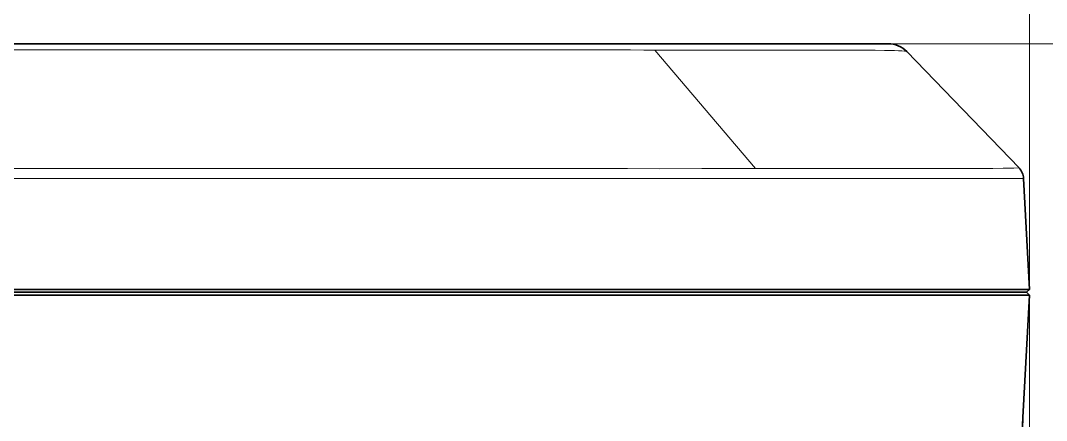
# Model space of a CAD drawing. Extents: x 0 to 297, y 0 to 210.
# Drawn here: x 160.28 to 196.21, y 156.54 to 170.55 of the extents above; entities that cross this region are included whole.
import ezdxf

# ---------------------------------------------------------------- set-up
doc = ezdxf.new("R2010")
doc.units = 0

msp = doc.modelspace()

# ---------------------------------------------------------------- linework, layer by layer
at = {"color": 1, "lineweight": 13}
msp.add_line((195.615, 161.136), (195.615, 181.52), dxfattribs=at)
at = {"color": 7, "lineweight": 35}
for p, q in [((178.677, 169.736), (124.947, 169.736)), ((115.55, 161.136), (178.782, 161.136)), ((115.55, 161.036), (178.782, 161.036)), ((115.55, 160.936), (178.782, 160.936))]:
    msp.add_line(p, q, dxfattribs=at)
at = {"color": 7, "lineweight": 35, "ltscale": 0.0818}
msp.add_line((181.95, 169.736), (178.678, 169.736), dxfattribs=at)
at = {"color": 7, "lineweight": 35, "ltscale": 0.176413}
msp.add_line((181.95, 169.736), (189.006, 169.736), dxfattribs=at)
at = {"color": 7, "lineweight": 13, "ltscale": 0.465229}
msp.add_line((189.006, 169.736), (207.615, 169.736), dxfattribs=at)
at = {"color": 7, "lineweight": 35, "ltscale": 0.041711}
msp.add_line((189.006, 169.736), (190.674, 169.736), dxfattribs=at)
at = {"color": 7, "lineweight": 13}
for p, q in [((178.677, 169.52), (124.947, 169.52)), ((115.944, 165.366), (178.671, 165.366)), ((115.944, 165.015), (178.671, 165.015)), ((195.615, 160.936), (195.615, 132.163))]:
    msp.add_line(p, q, dxfattribs=at)
at = {"color": 7, "lineweight": 13, "ltscale": 0.176413}
msp.add_line((182.492, 169.508), (189.548, 169.508), dxfattribs=at)
at = {"color": 7, "lineweight": 13, "ltscale": 0.135993}
msp.add_line((182.492, 169.508), (186.024, 165.371), dxfattribs=at)
at = {"color": 7, "lineweight": 35, "ltscale": 0.141549}
msp.add_line((191.319, 169.462), (195.252, 165.389), dxfattribs=at)
at = {"color": 7, "lineweight": 13, "ltscale": 0.00014534}
for p, q in [((178.671, 165.366), (178.676, 165.366)), ((178.671, 165.015), (178.676, 165.015))]:
    msp.add_line(p, q, dxfattribs=at)
at = {"color": 7, "lineweight": 13, "ltscale": 0.000744629}
msp.add_line((186.024, 165.371), (185.994, 165.371), dxfattribs=at)
at = {"color": 7, "lineweight": 13, "ltscale": 0.185019}
for p, q in [((186.024, 165.371), (193.425, 165.371)), ((186.175, 165.016), (193.576, 165.016))]:
    msp.add_line(p, q, dxfattribs=at)
at = {"color": 7, "lineweight": 13, "ltscale": 0.000314331}
msp.add_line((193.425, 165.371), (193.437, 165.371), dxfattribs=at)
at = {"color": 7, "lineweight": 13, "ltscale": 0.000744247}
msp.add_line((186.175, 165.016), (186.146, 165.016), dxfattribs=at)
at = {"color": 7, "lineweight": 13, "ltscale": 0.000314713}
msp.add_line((193.576, 165.016), (193.589, 165.016), dxfattribs=at)
at = {"color": 7, "lineweight": 35, "ltscale": 0.097307}
msp.add_line((195.411, 165.023), (195.615, 161.136), dxfattribs=at)
at = {"color": 7, "lineweight": 35, "ltscale": 0.186729}
for p, q in [((178.782, 161.136), (186.251, 161.136)), ((178.782, 160.936), (186.251, 160.936))]:
    msp.add_line(p, q, dxfattribs=at)
at = {"color": 7, "lineweight": 35, "ltscale": 0.184788}
msp.add_line((178.782, 161.036), (186.174, 161.036), dxfattribs=at)
at = {"color": 7, "lineweight": 35, "ltscale": 0.1882}
for p, q in [((186.174, 161.036), (193.702, 161.036)), ((193.779, 161.136), (186.251, 161.136)), ((186.251, 160.936), (193.779, 160.936))]:
    msp.add_line(p, q, dxfattribs=at)
at = {"color": 7, "lineweight": 35, "ltscale": 0.045464}
msp.add_line((195.52, 161.036), (193.702, 161.036), dxfattribs=at)
at = {"color": 7, "lineweight": 35, "ltscale": 0.045893}
for p, q in [((195.615, 161.136), (193.779, 161.136)), ((195.615, 160.936), (193.779, 160.936))]:
    msp.add_line(p, q, dxfattribs=at)
at = {"color": 7, "lineweight": 35, "ltscale": 0.003441}
msp.add_line((195.52, 161.036), (195.615, 161.136), dxfattribs=at)
at = {"color": 7, "lineweight": 35, "ltscale": 0.003442}
msp.add_line((195.52, 161.036), (195.615, 160.936), dxfattribs=at)
at = {"color": 7, "lineweight": 35, "ltscale": 0.107212}
msp.add_line((195.391, 156.653), (195.615, 160.936), dxfattribs=at)
at = {"color": 7, "lineweight": 35, "ltscale": 0.023677}
msp.add_line((195.386, 156.571), (195.337, 155.625), dxfattribs=at)
at = {"color": 7, "lineweight": 35, "ltscale": 0.006718}
msp.add_line((195.376, 156.385), (195.391, 156.653), dxfattribs=at)
at = {"color": 7, "lineweight": 13}
for points in [[(182.492, 169.508), (182.105, 169.511), (181.648, 169.518), (181.139, 169.522), (180.775, 169.524), (180.02, 169.523), (178.677, 169.52)], [(189.548, 169.508), (190.208, 169.507), (190.536, 169.504), (190.686, 169.502), (190.885, 169.497), (191.031, 169.491), (191.144, 169.485), (191.241, 169.476), (191.281, 169.471), (191.319, 169.462)], [(178.676, 165.366), (181.541, 165.364), (182.656, 165.362), (184.144, 165.364), (185.334, 165.37), (185.994, 165.371)], [(193.437, 165.371), (194.331, 165.373), (194.692, 165.375), (195.065, 165.381), (195.252, 165.389)]]:
    msp.add_lwpolyline(points, dxfattribs=at)
at = {"color": 7, "lineweight": 35}
for centre, radius, start, end in [((190.674, 168.84), 0.896, 44, 90), ((194.841, 164.993), 0.571, 3, 44.0122)]:
    msp.add_arc(centre, radius, start, end, dxfattribs=at)
at = {"color": 7, "lineweight": 13}
for centre, radius, start, end in [((181.906, 2883.608), 2718.594, 269.931948, 270.089364), ((194.153, 289.178), 124.162, 269.73973, 270.58065)]:
    msp.add_arc(centre, radius, start, end, dxfattribs=at)

doc.saveas('drawing.dxf')
